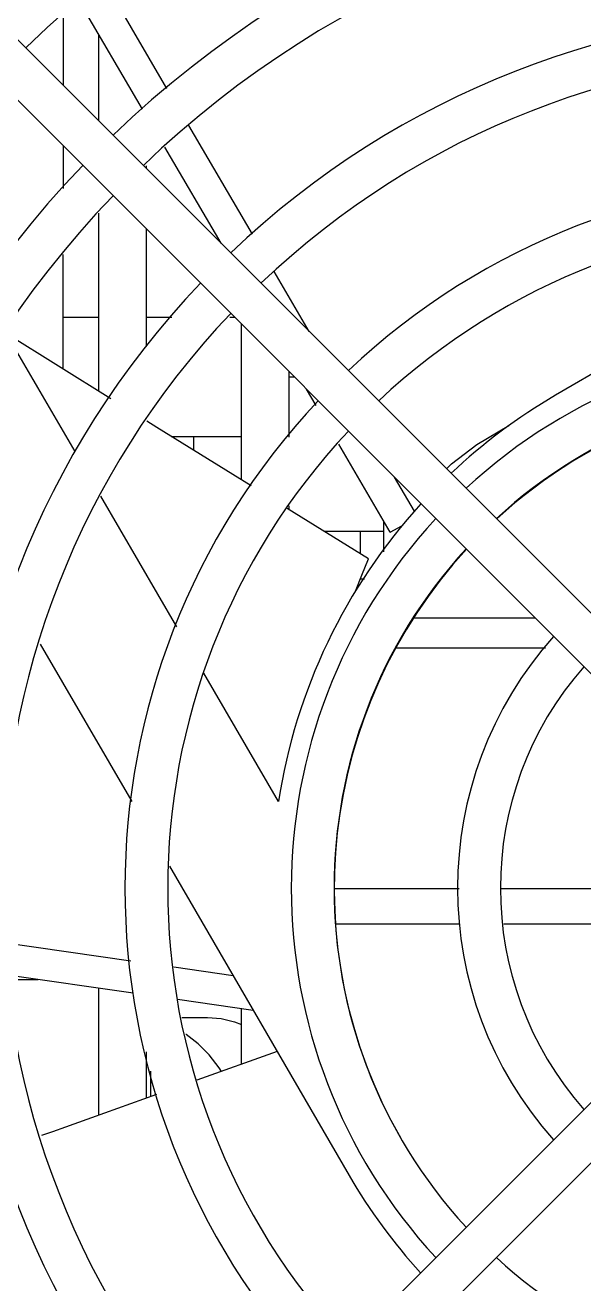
# Model space of a CAD drawing. Header units: millimetres. Extents: x 0 to 141, y -1 to 90.
# Drawn here: x 21.88 to 24.23, y 37.04 to 42.33 of the extents above; entities that cross this region are included whole.
import ezdxf

# ---------------------------------------------------------------- set-up
doc = ezdxf.new("R2010")
doc.units = ezdxf.units.MM

msp = doc.modelspace()

# ---------------------------------------------------------------- linework, layer by layer
for p, q in [((20.5102, 43.6071), (24.6465, 39.4708)), ((20.3829, 43.4798), (24.5193, 39.3435)), ((22.477, 42.064), (22.2132, 42.5145)), ((22.374, 41.9766), (22.1059, 42.4341)), ((22.04, 42.3761), (22.04, 42.0773)), ((22.19, 41.9273), (22.19, 42.2906)), ((22.8366, 41.45), (22.5683, 41.9081)), ((22.04, 41.8227), (22.04, 41.6426)), ((22.7044, 41.4129), (22.4678, 41.8165)), ((22.39, 41.7387), (22.39, 41.7273)), ((22.19, 40.79), (22.19, 41.5387)), ((22.39, 41.4727), (22.39, 40.9786)), ((25.3687, 41.5038), (24.1116, 40.7729)), ((22.04, 40.8838), (22.04, 41.3657)), ((23.0754, 41.0419), (22.9282, 41.2935)), ((22.19, 41.1), (22.04, 41.1)), ((22.4972, 41.1), (22.39, 41.1)), ((22.7627, 41.1), (22.7421, 41.1)), ((22.0901, 40.536), (21.7966, 41.0407)), ((22.2401, 40.7587), (21.8009, 41.0333)), ((22.79, 40.4168), (22.79, 41.0727)), ((22.99, 40.8727), (22.99, 40.5968)), ((22.99, 40.85), (23.0127, 40.85)), ((23.1043, 40.7306), (23.0647, 40.798)), ((22.4944, 40.6), (22.79, 40.6)), ((22.59, 40.5408), (22.59, 40.6)), ((23.4168, 40.1972), (23.2003, 40.5667)), ((23.5179, 40.2854), (23.4342, 40.4285)), ((22.5187, 39.7988), (22.199, 40.3486)), ((23.3247, 40.0854), (22.9832, 40.2971)), ((22.99, 40.3082), (22.99, 40.2929)), ((23.39, 40.1141), (23.39, 40.243)), ((23.39, 40.2), (23.1398, 40.2)), ((23.29, 40.2), (23.29, 40.1069)), ((23.4168, 40.1972), (23.465, 40.2234)), ((23.3085, 40), (23.2902, 40)), ((23.515, 39.8375), (24.0253, 39.8375)), ((21.9437, 39.7266), (22.3287, 39.0646)), ((23.44, 39.7111), (24.0694, 39.7111)), ((22.946, 39.0639), (22.6322, 39.6037)), ((22.4872, 38.7919), (23.2432, 37.4917)), ((23.1808, 38.6981), (23.7068, 38.6981)), ((23.8802, 38.6981), (24.4049, 38.6981)), ((23.186, 38.55), (23.7074, 38.55)), ((23.8948, 38.55), (24.417, 38.55)), ((22.3242, 38.393), (21.7898, 38.4704)), ((22.3348, 38.2578), (21.8054, 38.3341)), ((22.7555, 38.3305), (22.5062, 38.3667)), ((21.79, 38.3155), (21.9349, 38.3155)), ((22.19, 37.7448), (22.19, 38.2787)), ((22.8401, 38.185), (22.5217, 38.2309)), ((22.79, 37.9589), (22.79, 38.1922)), ((22.5398, 38.1555), (22.6477, 38.1555)), ((24.5193, 38.0565), (20.3829, 33.9202)), ((22.39, 38.0107), (22.39, 37.8162)), ((22.9404, 38.0126), (22.603, 37.8922)), ((24.6465, 37.9293), (20.5102, 33.793)), ((22.4095, 37.8231), (22.4095, 37.9295))]:
    msp.add_line(p, q)
for points in [[(22.8307, 40.3916), (22.4345, 40.6372), (22.3924, 40.6635)], [(23.6538, 40.4635), (23.674, 40.4846), (23.7807, 40.5656), (23.9162, 40.6462)], [(23.2696, 39.9488), (23.2966, 40.0162), (23.3247, 40.0854)], [(22.6477, 38.1555), (22.705, 38.1509), (22.7612, 38.1373), (22.79, 38.1256)], [(22.7064, 37.9291), (22.6965, 37.9446), (22.6541, 37.9983), (22.6075, 38.0451), (22.5574, 38.0842), (22.5568, 38.0846)], [(22.433, 37.8315), (21.9951, 37.6752), (21.9483, 37.6587)]]:
    msp.add_lwpolyline(points)
for centre, radius, start, end in [((25.29, 38.7), 4.91, 46.0511, 133.9489), ((25.29, 38.7), 4.39, 46.1756, 133.8244), ((25.29, 38.7), 4.21, 46.2259, 133.7741), ((25.29, 38.7), 3.69, 46.3967, 133.6033), ((25.29, 38.7), 3.51, 46.4685, 133.5315), ((25.29, 38.7), 4.39, 136.1756, 223.8244), ((25.29, 38.7), 2.99, 46.7317, 133.2683), ((25.29, 38.7), 4.21, 136.2259, 223.7741), ((25.29, 38.7), 2.81, 46.8427, 133.1573), ((25.29, 38.7), 3.69, 136.4027, 223.5973), ((25.29, 38.7), 3.51, 136.4745, 223.5255), ((25.29, 38.7), 2.29, 47.2603, 132.7397), ((25.318, 38.6981), 2.4, 120.1758, 133.2909), ((25.29, 38.7), 2.11, 47.447, 132.553), ((25.29, 38.6981), 2.1092, 47.4825, 132.5175), ((25.29, 38.7), 2.99, 136.7317, 223.2683), ((25.29, 38.7), 2.81, 136.8427, 223.1573), ((25.318, 38.6981), 2.4, 137.6053, 171.2334), ((25.29, 38.7), 2.29, 137.2522, 222.7478), ((25.29, 38.7), 2.11, 137.447, 222.553), ((25.29, 38.6981), 2.1092, 137.4094, 209.8606), ((25.29, 38.7), 1.59, 138.2569, 221.7431), ((25.29, 38.7), 1.41, 138.6808, 221.3192), ((25.318, 38.6981), 2.4, 210.1758, 222.343), ((25.29, 38.7), 2.11, 227.447, 312.553)]:
    msp.add_arc(centre, radius, start, end)

doc.saveas('drawing.dxf')
